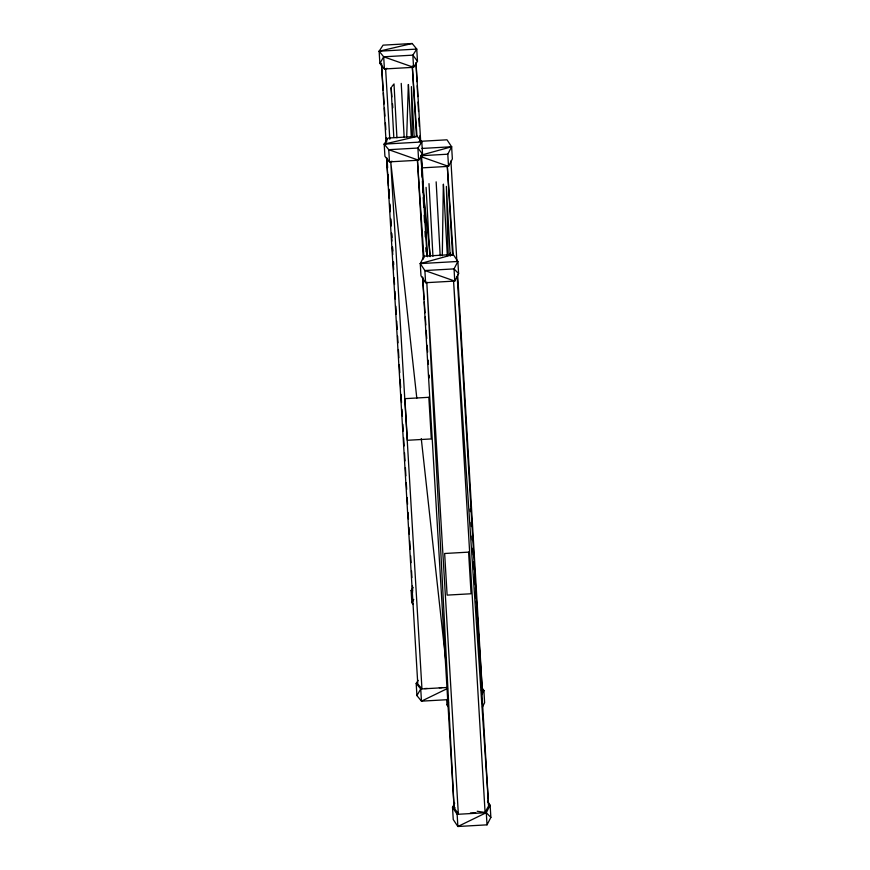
<?xml version="1.0" encoding="UTF-8"?>
<svg xmlns="http://www.w3.org/2000/svg" width="870" height="870" viewBox="0 0 870 870"><rect width="100%" height="100%" fill="white"/><g stroke="black" fill="none" stroke-linecap="round" stroke-linejoin="round"><path stroke-width="1.3" d="M442.308 255.758L443.341 184.331M406.703 137.264L408.324 84.542M422.004 167.867L448.518 166.366L447.789 154.197L451.628 146.769L447.006 139.809L419.177 141.386M425.604 282.717L424.886 270.548L420.264 263.599L424.092 256.171L453.259 254.518L457.881 261.468L458.599 273.637L454.76 281.075L425.604 282.717L420.982 275.768L420.264 263.599L453.259 254.518M481.697 694.793L483.894 690.541L481.251 686.571M482.426 706.962L484.612 702.721L483.894 690.541L481.295 690.138M487.494 801.281L490.136 805.25L490.865 817.419L487.026 824.847L457.87 826.5L453.248 819.551L452.52 807.382L454.716 803.13M379.864 63.39L383.692 56.8L412.848 55.147L416.752 49.09L412.206 43.5L383.05 45.153L379.135 51.21L379.864 63.39L384.409 68.969L413.565 67.316L417.48 61.259L416.752 49.09L379.135 51.21L383.692 56.8L413.565 67.316L412.848 55.147L417.48 61.259M413.37 604.541L411.858 602.671L413.772 599.386M447.963 699.654L421.461 701.155L416.915 695.576L420.743 688.986L447.245 687.485M384.203 144.115L421.819 141.984L417.904 148.041L418.622 160.221L388.749 149.694L384.203 144.115L388.107 138.047L417.274 136.394L421.819 141.984L422.537 154.153L418.622 160.221L389.466 161.863L384.921 156.285L384.203 144.115L417.274 136.394M416.915 695.576L416.197 683.407L418.155 680.373M411.858 602.671L411.129 590.502L413.087 587.478M448.322 706.832L446.995 704.841L448.561 702.753M391.815 86.63L393.273 84.781M447.528 688.485L421.461 701.155L420.743 688.986L416.197 683.407M421.167 155.154L451.628 146.769L452.356 158.938L448.518 166.366L421.123 156.72M379.135 51.21L412.206 43.5M387.052 68.349L384.409 68.969L383.692 56.8M392.109 161.254L389.466 161.863L388.749 149.694L417.904 148.041L422.537 154.153M483.894 690.541L482.339 690.639L476.358 601.137M422.07 148.433L451.628 146.769M421.287 155.697L447.789 154.197M420.264 263.599L457.881 261.468L454.042 268.895L454.76 281.075L424.886 270.548L454.042 268.895L458.599 273.637M424.614 688.572L427.29 688.42M439.328 687.735L442.003 687.583M457.207 276.442L488.581 805.337L490.136 805.25L486.297 812.678L457.87 826.5L457.141 814.331L452.52 807.382L454.075 807.295M470.355 813.026L475.705 812.721M457.141 814.331L486.297 812.678L490.865 817.419M452.52 807.382L455.119 807.784M477.206 811.253L486.297 812.678L487.026 824.847M421.102 687.789L417.785 684.059L386.552 157.546L388.466 185.984M411.129 590.502L412.652 592.372M422.613 277.041L454.107 807.904L457.62 812.743M423.266 191.617L430.226 255.019M416.806 398.134L390.739 161.744L421.939 688.725M421.276 438.654L445.853 661.537M391.892 96.94L391.087 87.555L393.805 137.46M392.479 103.628L392.827 107.652M482.382 691.248L457.663 274.735M453.27 255.334L447.289 165.833L452.596 255.345M470.202 508.917L470.387 511.636M471.105 522.478L471.377 526.546M472.018 536.04L472.279 540.107M472.823 548.252L473.28 555.027M473.737 561.813L474.28 569.948M474.552 574.015L475.27 584.857M475.455 587.576L476.184 598.419M416.991 136.47L412.282 65.979L416.469 136.427M423.951 257.825L417.437 160.232L423.288 259.119M422.668 277.595L424.114 299.269M424.299 301.977L425.017 312.808M425.289 316.865L425.832 324.999M426.191 330.415L426.735 338.539M427.192 345.303L427.638 352.078M428.181 360.202L428.453 364.269M429.182 375.101L429.356 377.808M383.224 90.382L381.419 63.303L386.084 142.006M383.409 93.09L384.127 103.932M384.399 107.989L384.942 116.112M385.399 122.887L385.845 129.663M386.389 137.786L386.661 141.853M388.651 188.692L389.281 198.175M389.64 203.591L390.184 211.725M390.641 218.49L391.087 225.265M391.63 233.388L391.902 237.456M392.533 246.939L392.805 250.995M393.534 261.837L393.719 264.545M450.921 160.939L456.859 261.196M420.754 142.767L416.012 62.705L416.98 81.671M421.482 154.98L427.518 256.748M427.007 255.758L421.069 155.6L422.178 177.284M458.316 813.711L426.778 282.054L454.107 807.904M446.68 699.436L446.995 704.841M385.617 68.85L389.793 139.287M387.128 159.645L387.618 167.79M388.02 174.576L388.422 181.351M388.901 189.497L389.303 196.283M389.782 204.428L390.184 211.214M390.673 219.349L391.076 226.135M391.478 232.921L391.957 241.066M392.359 247.852L392.762 254.638M393.251 262.773L393.653 269.559M394.132 277.704L394.534 284.49M394.936 291.276L395.426 299.41M395.828 306.196L396.307 314.342M396.709 321.128L397.188 329.262M397.59 336.048L397.992 342.834M398.395 349.62L398.884 357.766M399.286 364.552L399.765 372.686M400.167 379.472L400.657 387.618M401.059 394.404L401.538 402.549M401.94 409.324L402.342 416.11M402.832 424.255L403.234 431.041M403.637 437.827L404.115 445.962M404.517 452.748L405.007 460.893M405.409 467.679L405.888 475.825M406.29 482.611L406.692 489.386M407.171 497.531L407.573 504.317M408.063 512.463L408.465 519.249M408.943 527.383L409.346 534.169M409.748 540.955L410.238 549.101M410.64 555.886L411.042 562.672M411.521 570.807L411.923 577.593M412.413 585.738L412.728 591.165M450.497 255.747L450.355 253.05L450.388 255.769M450.138 255.019L446.397 186.419L448.224 255.432M443.439 184.331L447.321 255.617M436.153 181.841L440.176 255.823M428.997 183.646L432.945 256.291M430.03 253.996L430.171 256.683M426.082 187.354L429.813 255.954M414.131 136.525L411.412 86.619L412.391 136.905M408.443 84.531L411.303 137.134M401.233 83.389L404.169 137.34M394.001 83.857L396.937 137.808M422.396 181.351L422.95 192.194M423.233 197.62L423.733 207.103M424.147 215.238L424.506 222.013M424.995 231.507L425.278 236.923M425.843 247.765L426.05 251.832M417.198 85.739L417.763 96.581M418.035 102.007L418.535 111.501M418.883 118.276L419.307 126.411M419.797 135.894L420.079 141.321M421.493 168.421L421.635 171.14M488.625 805.957L485.068 812.199L453.531 280.531L488.625 805.957M428.834 397.307L404.887 398.667L407.356 440.285L431.303 438.937L428.834 397.307M468.593 552.135L444.646 553.494L447.115 595.113L471.061 593.764L468.593 552.135"/></g></svg>
